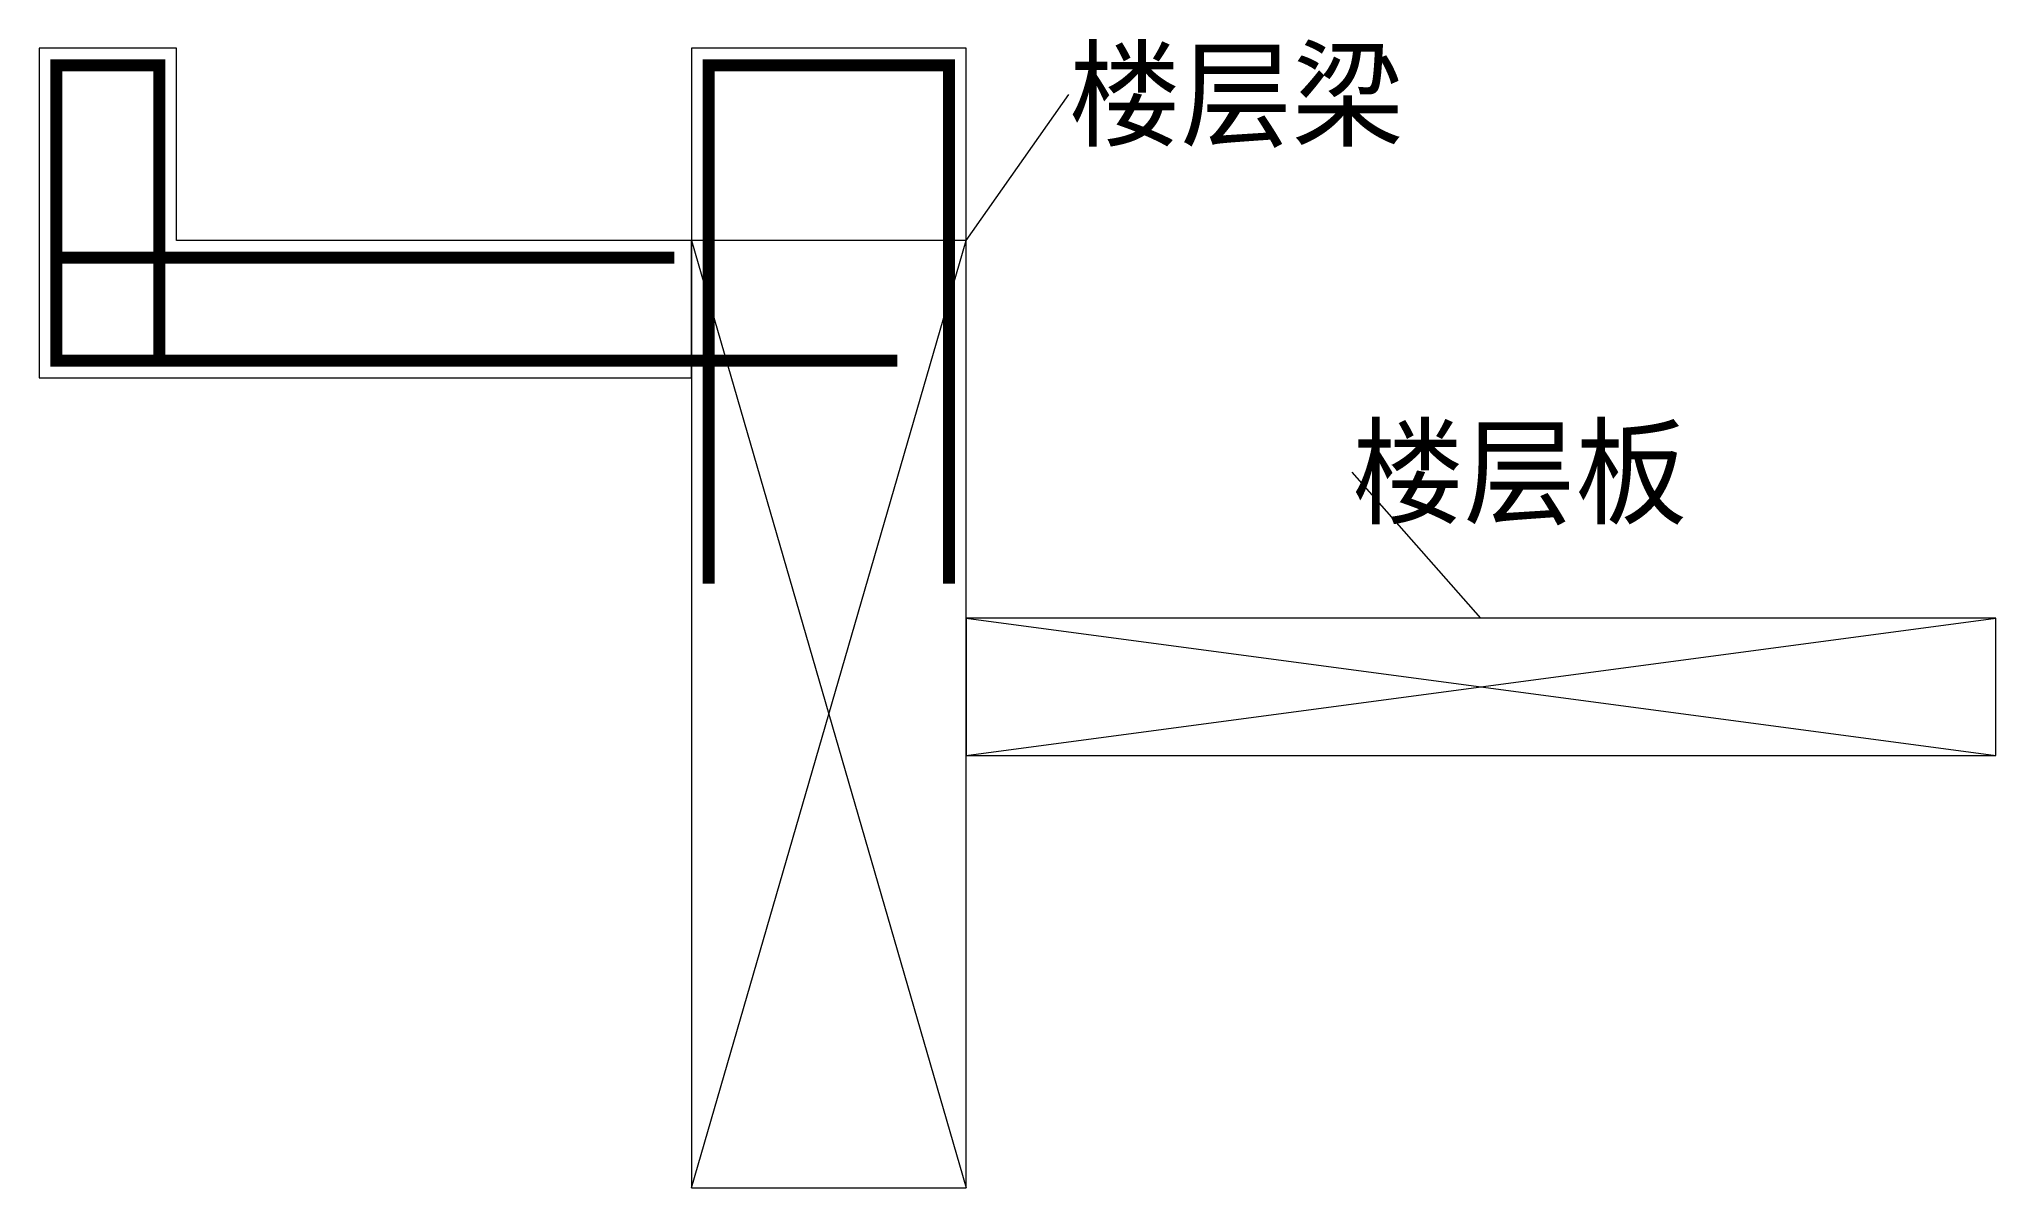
# Model space of a CAD drawing. Extents: x -1900 to 3800, y -2360 to 986.
import ezdxf

# ---------------------------------------------------------------- set-up
doc = ezdxf.new("R2010")
doc.units = 0
doc.header["$MEASUREMENT"] = 0
doc.layers.add('S-OTHER-THIN', color=3, linetype='Continuous', lineweight=0)
doc.layers.add('S-TEXT', color=7, linetype='Continuous', lineweight=0)
doc.layers.add('S-REIN', color=6, linetype='Continuous')

msp = doc.modelspace()

# ---------------------------------------------------------------- linework, layer by layer
at = {"layer": 'S-OTHER-THIN', "color": 7}
for p, q in [((-1500, 960), (-1900, 960)), ((-1900, 960), (-1900, 0)), ((-1500, 400), (-1500, 960)), ((800, 960), (0, 960)), ((0, 960), (0, -2360)), ((800, -2360), (800, 960)), ((800, 400), (1100, 825)), ((0, 400), (-1500, 400)), ((0, 0), (0, 400)), ((0, -2360), (800, 400)), ((0, 400), (800, -2360)), ((-1900, 0), (0, 0)), ((2300, -700), (1925, -275)), ((3800, -700), (800, -700)), ((800, -700), (800, -1100)), ((800, -1100), (3800, -700)), ((800, -700), (3800, -1100)), ((3800, -1100), (3800, -700)), ((800, -1100), (3800, -1100)), ((0, -2360), (800, -2360))]:
    msp.add_line(p, q, dxfattribs=at)
at = {"layer": 'S-OTHER-THIN'}
for points in [[(0, -2360), (800, -2360), (800, 400), (0, 400)], [(800, -1100), (3800, -1100), (3800, -700), (800, -700)]]:
    msp.add_lwpolyline(points, close=True, dxfattribs=at)
at = {"layer": 'S-REIN', "const_width": 35}
for points in [[(-1550, 50), (-1550, 350), (-1550, 910), (-1850, 910), (-1850, 50), (-50, 50), (0, 50), (600, 50)], [(50, -600), (50, 910), (750, 910), (750, -600)], [(-50, 350), (-1550, 350), (-1850, 350)]]:
    msp.add_lwpolyline(points, dxfattribs=at)

# ---------------------------------------------------------------- texts
at = {"layer": 'S-TEXT', "color": 7}
for s, p in [('楼层梁', (1100, 700)), ('楼层板', (1925, -400))]:
    msp.add_text(s, height=250, dxfattribs=at).set_placement(p)

doc.saveas('drawing.dxf')
